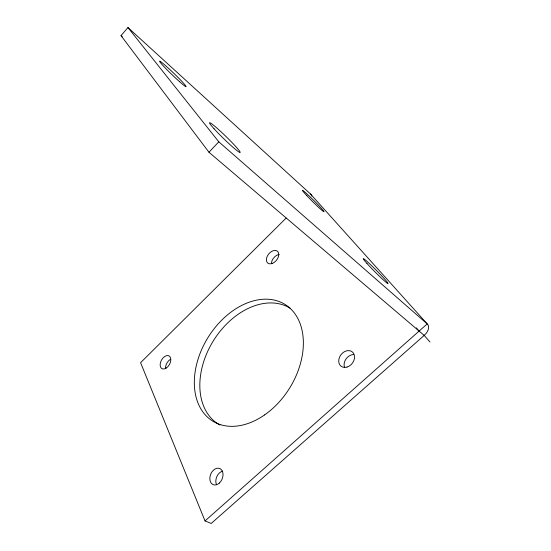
<?xml version="1.0" encoding="UTF-8"?>
<svg xmlns="http://www.w3.org/2000/svg" width="551" height="551" viewBox="0 0 551 551"><rect width="100%" height="100%" fill="white"/><g stroke="black" fill="none" stroke-linecap="round" stroke-linejoin="round"><path stroke-width="0.83" d="M429.987 342.013L424.194 335.401L208.967 152.255L121.013 35.643L127.942 27.55L310.433 193.924L427.211 323.905A10.841 6.612 -36.7 0 1 424.194 335.401L211.212 523.45L205.034 520.929L140.588 362.696L286.1 218.1M208.967 152.255L218.795 141.821L127.942 27.55M205.034 520.929L427.211 323.905L218.795 141.821M121.013 35.643L122.294 36.793M416.294 327.852L419.118 331.082M165.589 368.729A7.259 4.58 -60.7 0 1 170.08 359.576M344.423 367.083A9.036 7.122 -52 0 1 353.604 354.513M219.98 425.055A68.166 48.137 -58.2 0 1 212.59 342.075A68.166 48.137 -58.2 0 1 289.964 308.099M271.388 263.516A7.604 5.021 -50.9 0 1 279.205 254.41M216.474 484.639A8.658 6.206 -68.5 0 1 222.776 471.126M310.433 193.924A8.54 6.392 -40.6 0 1 311.783 196.039M179.337 81.5L176.058 78.517A18.417 1.123 43.9 0 1 160.403 62.573A18.417 1.123 43.9 0 1 166.636 66.609L169.832 69.522A18.417 1.123 43.9 0 1 184.371 84.186L185.659 85.791A18.417 1.123 43.9 0 1 179.337 81.5M272.511 263.344A7.652 5 -51 0 0 277.973 251.786A7.652 5 -51 0 0 267.256 256.263A7.652 5 -51 0 0 272.511 263.344M166.278 368.04A7.308 4.56 -60.6 0 0 169.674 356.352A7.308 4.56 -60.6 0 0 160.506 362.406A7.308 4.56 -60.6 0 0 166.278 368.04M347.04 367.069A9.105 7.115 -52.1 0 0 353.287 352.915A9.105 7.115 -52.1 0 0 339.581 357.041A9.105 7.115 -52.1 0 0 347.04 367.069M264.583 414.917A68.634 48.013 -58.2 0 0 286.176 305.185A68.634 48.013 -58.2 0 0 195.763 368.171A68.634 48.013 -58.2 0 0 264.583 414.917M219.381 483.041A8.72 6.199 -68.3 0 0 220.076 468.681A8.72 6.199 -68.3 0 0 209.848 478.054A8.72 6.199 -68.3 0 0 219.381 483.041M306.852 195.66A15.194 0.806 44.8 0 0 323.995 211.777A15.194 0.806 44.8 0 0 308.911 195.743A15.194 0.806 44.8 0 0 306.852 195.66M214.057 128.755A21.324 1.57 44.2 0 0 239.651 152.413A21.324 1.57 44.2 0 0 220.799 131.586A21.324 1.57 44.2 0 0 214.057 128.755M366.918 263.399A17.57 1.04 45.2 0 0 387.677 283.476A17.57 1.04 45.2 0 0 372.469 266.484A17.57 1.04 45.2 0 0 366.918 263.399"/></g></svg>
